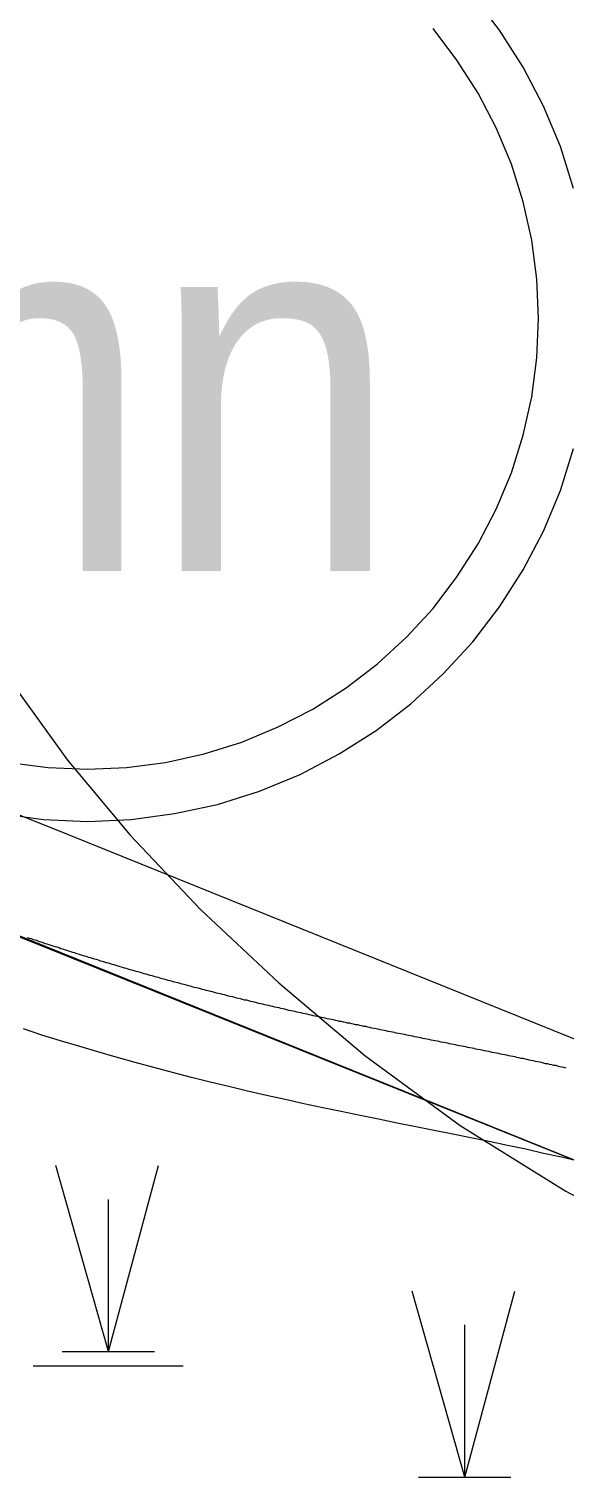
# Model space of a CAD drawing. Header units: metres. Extents: x 533049 to 537618, y 1849954 to 1852676.
# Drawn here: x 534517.1 to 534536.2, y 1851384.5 to 1851436.3 of the extents above; entities that cross this region are included whole.
import ezdxf

# ---------------------------------------------------------------- set-up
doc = ezdxf.new("R2010")
doc.units = ezdxf.units.M
doc.header["$LTSCALE"] = 2
for name, color, linetype, lineweight in [('11', 7, 'Continuous', 13), ('28', 7, 'Continuous', 13), ('47', 7, 'Continuous', 13), ('57', 7, 'Continuous', 13), ('60', 7, 'Continuous', 13), ('8', 7, 'Continuous', 13)]:
    doc.layers.add(name, color=color, linetype=linetype, lineweight=lineweight)

msp = doc.modelspace()

# ---------------------------------------------------------------- linework, layer by layer
at = {"layer": '11'}
for points in [[(534536.48, 1851430.59), (534536.01, 1851432.09), (534535.41, 1851433.53), (534534.68, 1851434.92), (534533.84, 1851436.24), (534532.89, 1851437.48)], [(534516.36, 1851410.11), (534517.75, 1851409.93), (534519.15, 1851409.87), (534520.55, 1851409.93), (534521.94, 1851410.11), (534523.31, 1851410.42), (534524.65, 1851410.84), (534525.95, 1851411.38), (534527.19, 1851412.02), (534528.37, 1851412.78), (534529.49, 1851413.63), (534530.52, 1851414.58), (534531.47, 1851415.61), (534532.32, 1851416.73), (534533.08, 1851417.91), (534533.72, 1851419.15), (534534.26, 1851420.45), (534534.68, 1851421.79), (534534.99, 1851423.16), (534535.17, 1851424.55), (534535.23, 1851425.95), (534535.17, 1851427.35), (534534.99, 1851428.74), (534534.68, 1851430.11), (534534.26, 1851431.45), (534533.72, 1851432.75), (534533.08, 1851433.99), (534532.32, 1851435.17), (534531.47, 1851436.29)], [(534516.03, 1851408.29), (534517.59, 1851408.08), (534519.15, 1851408.01), (534520.71, 1851408.08), (534522.26, 1851408.29), (534523.79, 1851408.62), (534525.28, 1851409.09), (534526.73, 1851409.69), (534528.12, 1851410.42), (534529.44, 1851411.26), (534530.68, 1851412.21), (534531.83, 1851413.27), (534532.89, 1851414.42), (534533.84, 1851415.66), (534534.68, 1851416.98), (534535.41, 1851418.37), (534536.01, 1851419.82), (534536.48, 1851421.31)]]:
    msp.add_lwpolyline(points, dxfattribs=at)
at = {"layer": '28'}
for points in [[(534517.86, 1851403.59), (534517.79, 1851403.61), (534517.72, 1851403.63), (534517.65, 1851403.65), (534517.58, 1851403.68), (534517.51, 1851403.7), (534517.44, 1851403.72), (534517.37, 1851403.75), (534517.3, 1851403.77), (534517.23, 1851403.79), (534517.16, 1851403.82), (534517.09, 1851403.84), (534517.02, 1851403.86)], [(534524.97, 1851401.59), (534524.9, 1851401.61), (534524.83, 1851401.63), (534524.75, 1851401.64), (534524.68, 1851401.66), (534524.61, 1851401.68), (534524.54, 1851401.7), (534524.47, 1851401.71), (534524.4, 1851401.73), (534524.32, 1851401.75), (534524.25, 1851401.77), (534524.18, 1851401.78), (534524.11, 1851401.8), (534524.04, 1851401.82), (534523.97, 1851401.84), (534523.89, 1851401.86), (534523.82, 1851401.87), (534523.75, 1851401.89), (534523.68, 1851401.91), (534523.61, 1851401.93), (534523.54, 1851401.95), (534523.46, 1851401.97), (534523.39, 1851401.98), (534523.32, 1851402), (534523.25, 1851402.02), (534523.18, 1851402.04), (534523.11, 1851402.06), (534523.03, 1851402.08), (534522.96, 1851402.09), (534522.89, 1851402.11), (534522.82, 1851402.13), (534522.75, 1851402.15), (534522.68, 1851402.17), (534522.6, 1851402.19), (534522.53, 1851402.21), (534522.46, 1851402.23), (534522.39, 1851402.25), (534522.32, 1851402.27), (534522.25, 1851402.28), (534522.18, 1851402.3), (534522.1, 1851402.32), (534522.03, 1851402.34), (534521.96, 1851402.36), (534521.89, 1851402.38), (534521.82, 1851402.4), (534521.75, 1851402.42), (534521.68, 1851402.44), (534521.61, 1851402.46), (534521.53, 1851402.48), (534521.46, 1851402.5), (534521.39, 1851402.52), (534521.32, 1851402.54), (534521.25, 1851402.56), (534521.18, 1851402.58), (534521.11, 1851402.6), (534521.04, 1851402.62), (534520.96, 1851402.64), (534520.89, 1851402.66), (534520.82, 1851402.68), (534520.75, 1851402.7), (534520.68, 1851402.72), (534520.61, 1851402.74), (534520.54, 1851402.76), (534520.47, 1851402.78), (534520.4, 1851402.8), (534520.32, 1851402.82), (534520.25, 1851402.85), (534520.18, 1851402.87), (534520.11, 1851402.89), (534520.04, 1851402.91), (534519.97, 1851402.93), (534519.9, 1851402.95), (534519.83, 1851402.97), (534519.76, 1851402.99), (534519.69, 1851403.01), (534519.62, 1851403.03), (534519.55, 1851403.06), (534519.48, 1851403.08), (534519.4, 1851403.1), (534519.33, 1851403.12), (534519.26, 1851403.14), (534519.19, 1851403.16), (534519.12, 1851403.19), (534519.05, 1851403.21), (534518.98, 1851403.23), (534518.91, 1851403.25), (534518.84, 1851403.27), (534518.77, 1851403.29), (534518.7, 1851403.32), (534518.63, 1851403.34), (534518.56, 1851403.36), (534518.49, 1851403.38), (534518.42, 1851403.41), (534518.35, 1851403.43), (534518.28, 1851403.45), (534518.21, 1851403.47), (534518.14, 1851403.5), (534518.07, 1851403.52), (534518, 1851403.54), (534517.93, 1851403.56), (534517.86, 1851403.59)], [(534532.2, 1851400.05), (534532.13, 1851400.07), (534532.05, 1851400.08), (534531.98, 1851400.1), (534531.91, 1851400.11), (534531.84, 1851400.13), (534531.76, 1851400.14), (534531.69, 1851400.16), (534531.62, 1851400.17), (534531.55, 1851400.19), (534531.47, 1851400.2), (534531.4, 1851400.21), (534531.33, 1851400.23), (534531.25, 1851400.24), (534531.18, 1851400.26), (534531.11, 1851400.27), (534531.04, 1851400.29), (534530.96, 1851400.3), (534530.89, 1851400.32), (534530.82, 1851400.33), (534530.75, 1851400.35), (534530.67, 1851400.36), (534530.6, 1851400.38), (534530.53, 1851400.39), (534530.45, 1851400.41), (534530.38, 1851400.42), (534530.31, 1851400.43), (534530.24, 1851400.45), (534530.16, 1851400.46), (534530.09, 1851400.48), (534530.02, 1851400.49), (534529.95, 1851400.51), (534529.87, 1851400.52), (534529.8, 1851400.54), (534529.73, 1851400.55), (534529.66, 1851400.57), (534529.58, 1851400.58), (534529.51, 1851400.6), (534529.44, 1851400.61), (534529.37, 1851400.63), (534529.29, 1851400.64), (534529.22, 1851400.66), (534529.15, 1851400.67), (534529.08, 1851400.69), (534529, 1851400.7), (534528.93, 1851400.72), (534528.86, 1851400.73), (534528.79, 1851400.75), (534528.71, 1851400.76), (534528.64, 1851400.78), (534528.57, 1851400.79), (534528.5, 1851400.81), (534528.42, 1851400.82), (534528.35, 1851400.84), (534528.28, 1851400.85), (534528.21, 1851400.87), (534528.14, 1851400.88), (534528.06, 1851400.9), (534527.99, 1851400.91), (534527.92, 1851400.93), (534527.85, 1851400.94), (534527.77, 1851400.96), (534527.7, 1851400.97), (534527.63, 1851400.99), (534527.56, 1851401.01), (534527.49, 1851401.02), (534527.41, 1851401.04), (534527.34, 1851401.05), (534527.27, 1851401.07), (534527.2, 1851401.08), (534527.13, 1851401.1), (534527.05, 1851401.11), (534526.98, 1851401.13), (534526.91, 1851401.15), (534526.84, 1851401.16), (534526.77, 1851401.18), (534526.69, 1851401.19), (534526.62, 1851401.21), (534526.55, 1851401.23), (534526.48, 1851401.24), (534526.41, 1851401.26), (534526.33, 1851401.27), (534526.26, 1851401.29), (534526.19, 1851401.31), (534526.12, 1851401.32), (534526.05, 1851401.34), (534525.98, 1851401.36), (534525.9, 1851401.37), (534525.83, 1851401.39), (534525.76, 1851401.41), (534525.69, 1851401.42), (534525.62, 1851401.44), (534525.54, 1851401.46), (534525.47, 1851401.47), (534525.4, 1851401.49), (534525.33, 1851401.51), (534525.26, 1851401.52), (534525.19, 1851401.54), (534525.11, 1851401.56), (534525.04, 1851401.58), (534524.97, 1851401.59)], [(534536.21, 1851399.21), (534536.13, 1851399.23), (534536.06, 1851399.25), (534535.99, 1851399.26), (534535.92, 1851399.28), (534535.84, 1851399.3), (534535.77, 1851399.31), (534535.7, 1851399.33), (534535.62, 1851399.34), (534535.55, 1851399.36), (534535.48, 1851399.37), (534535.41, 1851399.39), (534535.33, 1851399.41), (534535.26, 1851399.42), (534535.19, 1851399.44), (534535.12, 1851399.45), (534535.04, 1851399.47), (534534.97, 1851399.48), (534534.9, 1851399.5), (534534.82, 1851399.52), (534534.75, 1851399.53), (534534.68, 1851399.55), (534534.61, 1851399.56), (534534.53, 1851399.58), (534534.46, 1851399.59), (534534.39, 1851399.61), (534534.31, 1851399.62), (534534.24, 1851399.64), (534534.17, 1851399.65), (534534.1, 1851399.67), (534534.02, 1851399.68), (534533.95, 1851399.7), (534533.88, 1851399.71), (534533.8, 1851399.73), (534533.73, 1851399.74), (534533.66, 1851399.76), (534533.58, 1851399.77), (534533.51, 1851399.79), (534533.44, 1851399.8), (534533.37, 1851399.82), (534533.29, 1851399.83), (534533.22, 1851399.85), (534533.15, 1851399.86), (534533.07, 1851399.88), (534533, 1851399.89), (534532.93, 1851399.91), (534532.86, 1851399.92), (534532.78, 1851399.94), (534532.71, 1851399.95), (534532.64, 1851399.97), (534532.56, 1851399.98), (534532.49, 1851400), (534532.42, 1851400.01), (534532.35, 1851400.02), (534532.27, 1851400.04), (534532.2, 1851400.05)]]:
    msp.add_lwpolyline(points, dxfattribs=at)
at = {"layer": '47'}
msp.add_lwpolyline([(534599.33, 1851368.79), (534580.37, 1851365.74), (534574.03, 1851367.7), (534569.45, 1851382.31), (534545.76, 1851392.2), (534505.36, 1851408.46), (534491.18, 1851418.85), (534486.97, 1851435.82), (534487.19, 1851451.18)], dxfattribs=at)
at = {"layer": '57'}
for p, q in [((534519.9, 1851389.1), (534518.03, 1851395.74)), ((534519.9, 1851389.1), (534521.68, 1851395.74)), ((534519.9, 1851389.1), (534519.9, 1851394.53)), ((534532.6, 1851384.62), (534530.73, 1851391.26)), ((534532.6, 1851384.62), (534534.38, 1851391.26)), ((534532.6, 1851384.62), (534532.6, 1851390.05)), ((534518.25, 1851389.1), (534521.54, 1851389.1)), ((534517.22, 1851388.59), (534522.56, 1851388.59)), ((534530.95, 1851384.62), (534534.24, 1851384.62))]:
    msp.add_line(p, q, dxfattribs=at)
for points in [[(534487.19, 1851451.18), (534486.97, 1851435.82), (534491.18, 1851418.85), (534505.36, 1851408.46), (534516.35, 1851404.08), (534545.76, 1851392.2), (534569.45, 1851382.31), (534574.03, 1851367.7), (534580.37, 1851365.74), (534599.33, 1851368.79), (534608.94, 1851368.24), (534620.27, 1851354.02), (534629.58, 1851341.84), (534639.87, 1851338.46), (534653.33, 1851347.19), (534665.18, 1851355.36), (534685.09, 1851350.22), (534700.06, 1851349.97), (534720.12, 1851364.62), (534734.21, 1851373.4), (534760.13, 1851371.69), (534775.6, 1851372.17), (534797.93, 1851383.11), (534819.54, 1851398.1)], [(534481.56, 1851443.95), (534492.68, 1851434.96), (534501.73, 1851427.37), (534508.71, 1851421.16), (534513.63, 1851416.34), (534516.48, 1851412.92), (534518.44, 1851410.2), (534520.67, 1851407.52), (534523.18, 1851404.87), (534525.97, 1851402.25), (534529.04, 1851399.66), (534532.43, 1851397.16), (534536.2, 1851394.82), (534540.35, 1851392.63), (534544.88, 1851390.6), (534549.79, 1851388.72), (534555.53, 1851386.31), (534562.54, 1851382.69), (534570.83, 1851377.88), (534580.39, 1851371.85), (534591.23, 1851364.62), (534601.89, 1851357.42)], [(534490.97, 1851436.28), (534494.72, 1851421.22), (534507.32, 1851411.99), (534517.85, 1851407.79), (534547.27, 1851395.9), (534572.71, 1851385.28), (534577.21, 1851370.9), (534580.65, 1851369.84), (534599.12, 1851372.81), (534610.95, 1851372.13), (534623.43, 1851356.48), (534632, 1851345.25), (534639.29, 1851342.86), (534651.11, 1851350.52), (534664.42, 1851359.69), (534685.63, 1851354.21), (534698.79, 1851353.99), (534717.88, 1851367.94), (534733.19, 1851377.48), (534760.19, 1851375.69), (534774.62, 1851376.14), (534795.89, 1851386.57), (534817.16, 1851401.32)]]:
    msp.add_lwpolyline(points, dxfattribs=at)
at = {"layer": '60'}
msp.add_lwpolyline([(534536.69, 1851395.88), (534536.05, 1851396.03), (534535.41, 1851396.17), (534534.77, 1851396.32), (534534.12, 1851396.45), (534533.47, 1851396.59), (534532.82, 1851396.72), (534532.17, 1851396.86), (534531.51, 1851396.99), (534530.85, 1851397.12), (534530.19, 1851397.25), (534529.53, 1851397.39), (534528.87, 1851397.52), (534528.2, 1851397.66), (534527.54, 1851397.8), (534526.87, 1851397.94), (534526.2, 1851398.09), (534525.53, 1851398.24), (534524.86, 1851398.39), (534524.19, 1851398.55), (534523.53, 1851398.71), (534522.86, 1851398.88), (534522.19, 1851399.05), (534521.52, 1851399.23), (534520.85, 1851399.41), (534520.18, 1851399.6), (534519.52, 1851399.79), (534518.85, 1851399.99), (534518.19, 1851400.19), (534517.53, 1851400.39), (534516.87, 1851400.61)], dxfattribs=at)
at = {"layer": '8'}
for points in [[(534517.86, 1851403.59), (534517.79, 1851403.61), (534517.72, 1851403.63), (534517.65, 1851403.65), (534517.58, 1851403.68), (534517.51, 1851403.7), (534517.44, 1851403.72), (534517.37, 1851403.75), (534517.3, 1851403.77), (534517.23, 1851403.79), (534517.16, 1851403.82), (534517.09, 1851403.84), (534517.02, 1851403.86)], [(534524.97, 1851401.59), (534524.9, 1851401.61), (534524.83, 1851401.63), (534524.75, 1851401.64), (534524.68, 1851401.66), (534524.61, 1851401.68), (534524.54, 1851401.7), (534524.47, 1851401.71), (534524.4, 1851401.73), (534524.32, 1851401.75), (534524.25, 1851401.77), (534524.18, 1851401.78), (534524.11, 1851401.8), (534524.04, 1851401.82), (534523.97, 1851401.84), (534523.89, 1851401.86), (534523.82, 1851401.87), (534523.75, 1851401.89), (534523.68, 1851401.91), (534523.61, 1851401.93), (534523.54, 1851401.95), (534523.46, 1851401.97), (534523.39, 1851401.98), (534523.32, 1851402), (534523.25, 1851402.02), (534523.18, 1851402.04), (534523.11, 1851402.06), (534523.03, 1851402.08), (534522.96, 1851402.09), (534522.89, 1851402.11), (534522.82, 1851402.13), (534522.75, 1851402.15), (534522.68, 1851402.17), (534522.6, 1851402.19), (534522.53, 1851402.21), (534522.46, 1851402.23), (534522.39, 1851402.25), (534522.32, 1851402.27), (534522.25, 1851402.28), (534522.18, 1851402.3), (534522.1, 1851402.32), (534522.03, 1851402.34), (534521.96, 1851402.36), (534521.89, 1851402.38), (534521.82, 1851402.4), (534521.75, 1851402.42), (534521.68, 1851402.44), (534521.61, 1851402.46), (534521.53, 1851402.48), (534521.46, 1851402.5), (534521.39, 1851402.52), (534521.32, 1851402.54), (534521.25, 1851402.56), (534521.18, 1851402.58), (534521.11, 1851402.6), (534521.04, 1851402.62), (534520.96, 1851402.64), (534520.89, 1851402.66), (534520.82, 1851402.68), (534520.75, 1851402.7), (534520.68, 1851402.72), (534520.61, 1851402.74), (534520.54, 1851402.76), (534520.47, 1851402.78), (534520.4, 1851402.8), (534520.32, 1851402.82), (534520.25, 1851402.85), (534520.18, 1851402.87), (534520.11, 1851402.89), (534520.04, 1851402.91), (534519.97, 1851402.93), (534519.9, 1851402.95), (534519.83, 1851402.97), (534519.76, 1851402.99), (534519.69, 1851403.01), (534519.62, 1851403.03), (534519.55, 1851403.06), (534519.48, 1851403.08), (534519.4, 1851403.1), (534519.33, 1851403.12), (534519.26, 1851403.14), (534519.19, 1851403.16), (534519.12, 1851403.19), (534519.05, 1851403.21), (534518.98, 1851403.23), (534518.91, 1851403.25), (534518.84, 1851403.27), (534518.77, 1851403.29), (534518.7, 1851403.32), (534518.63, 1851403.34), (534518.56, 1851403.36), (534518.49, 1851403.38), (534518.42, 1851403.41), (534518.35, 1851403.43), (534518.28, 1851403.45), (534518.21, 1851403.47), (534518.14, 1851403.5), (534518.07, 1851403.52), (534518, 1851403.54), (534517.93, 1851403.56), (534517.86, 1851403.59)], [(534532.2, 1851400.05), (534532.13, 1851400.07), (534532.05, 1851400.08), (534531.98, 1851400.1), (534531.91, 1851400.11), (534531.84, 1851400.13), (534531.76, 1851400.14), (534531.69, 1851400.16), (534531.62, 1851400.17), (534531.55, 1851400.19), (534531.47, 1851400.2), (534531.4, 1851400.21), (534531.33, 1851400.23), (534531.25, 1851400.24), (534531.18, 1851400.26), (534531.11, 1851400.27), (534531.04, 1851400.29), (534530.96, 1851400.3), (534530.89, 1851400.32), (534530.82, 1851400.33), (534530.75, 1851400.35), (534530.67, 1851400.36), (534530.6, 1851400.38), (534530.53, 1851400.39), (534530.45, 1851400.41), (534530.38, 1851400.42), (534530.31, 1851400.43), (534530.24, 1851400.45), (534530.16, 1851400.46), (534530.09, 1851400.48), (534530.02, 1851400.49), (534529.95, 1851400.51), (534529.87, 1851400.52), (534529.8, 1851400.54), (534529.73, 1851400.55), (534529.66, 1851400.57), (534529.58, 1851400.58), (534529.51, 1851400.6), (534529.44, 1851400.61), (534529.37, 1851400.63), (534529.29, 1851400.64), (534529.22, 1851400.66), (534529.15, 1851400.67), (534529.08, 1851400.69), (534529, 1851400.7), (534528.93, 1851400.72), (534528.86, 1851400.73), (534528.79, 1851400.75), (534528.71, 1851400.76), (534528.64, 1851400.78), (534528.57, 1851400.79), (534528.5, 1851400.81), (534528.42, 1851400.82), (534528.35, 1851400.84), (534528.28, 1851400.85), (534528.21, 1851400.87), (534528.14, 1851400.88), (534528.06, 1851400.9), (534527.99, 1851400.91), (534527.92, 1851400.93), (534527.85, 1851400.94), (534527.77, 1851400.96), (534527.7, 1851400.97), (534527.63, 1851400.99), (534527.56, 1851401.01), (534527.49, 1851401.02), (534527.41, 1851401.04), (534527.34, 1851401.05), (534527.27, 1851401.07), (534527.2, 1851401.08), (534527.13, 1851401.1), (534527.05, 1851401.11), (534526.98, 1851401.13), (534526.91, 1851401.15), (534526.84, 1851401.16), (534526.77, 1851401.18), (534526.69, 1851401.19), (534526.62, 1851401.21), (534526.55, 1851401.23), (534526.48, 1851401.24), (534526.41, 1851401.26), (534526.33, 1851401.27), (534526.26, 1851401.29), (534526.19, 1851401.31), (534526.12, 1851401.32), (534526.05, 1851401.34), (534525.98, 1851401.36), (534525.9, 1851401.37), (534525.83, 1851401.39), (534525.76, 1851401.41), (534525.69, 1851401.42), (534525.62, 1851401.44), (534525.54, 1851401.46), (534525.47, 1851401.47), (534525.4, 1851401.49), (534525.33, 1851401.51), (534525.26, 1851401.52), (534525.19, 1851401.54), (534525.11, 1851401.56), (534525.04, 1851401.58), (534524.97, 1851401.59)], [(534536.21, 1851399.21), (534536.13, 1851399.23), (534536.06, 1851399.25), (534535.99, 1851399.26), (534535.92, 1851399.28), (534535.84, 1851399.3), (534535.77, 1851399.31), (534535.7, 1851399.33), (534535.62, 1851399.34), (534535.55, 1851399.36), (534535.48, 1851399.37), (534535.41, 1851399.39), (534535.33, 1851399.41), (534535.26, 1851399.42), (534535.19, 1851399.44), (534535.12, 1851399.45), (534535.04, 1851399.47), (534534.97, 1851399.48), (534534.9, 1851399.5), (534534.82, 1851399.52), (534534.75, 1851399.53), (534534.68, 1851399.55), (534534.61, 1851399.56), (534534.53, 1851399.58), (534534.46, 1851399.59), (534534.39, 1851399.61), (534534.31, 1851399.62), (534534.24, 1851399.64), (534534.17, 1851399.65), (534534.1, 1851399.67), (534534.02, 1851399.68), (534533.95, 1851399.7), (534533.88, 1851399.71), (534533.8, 1851399.73), (534533.73, 1851399.74), (534533.66, 1851399.76), (534533.58, 1851399.77), (534533.51, 1851399.79), (534533.44, 1851399.8), (534533.37, 1851399.82), (534533.29, 1851399.83), (534533.22, 1851399.85), (534533.15, 1851399.86), (534533.07, 1851399.88), (534533, 1851399.89), (534532.93, 1851399.91), (534532.86, 1851399.92), (534532.78, 1851399.94), (534532.71, 1851399.95), (534532.64, 1851399.97), (534532.56, 1851399.98), (534532.49, 1851400), (534532.42, 1851400.01), (534532.35, 1851400.02), (534532.27, 1851400.04), (534532.2, 1851400.05)]]:
    msp.add_lwpolyline(points, dxfattribs=at)

# ---------------------------------------------------------------- texts
at = {"layer": '11', "width": 0.9}
msp.add_text('mn', height=13.2, dxfattribs=at).set_placement((534508.18, 1851416.94))

doc.saveas('drawing.dxf')
